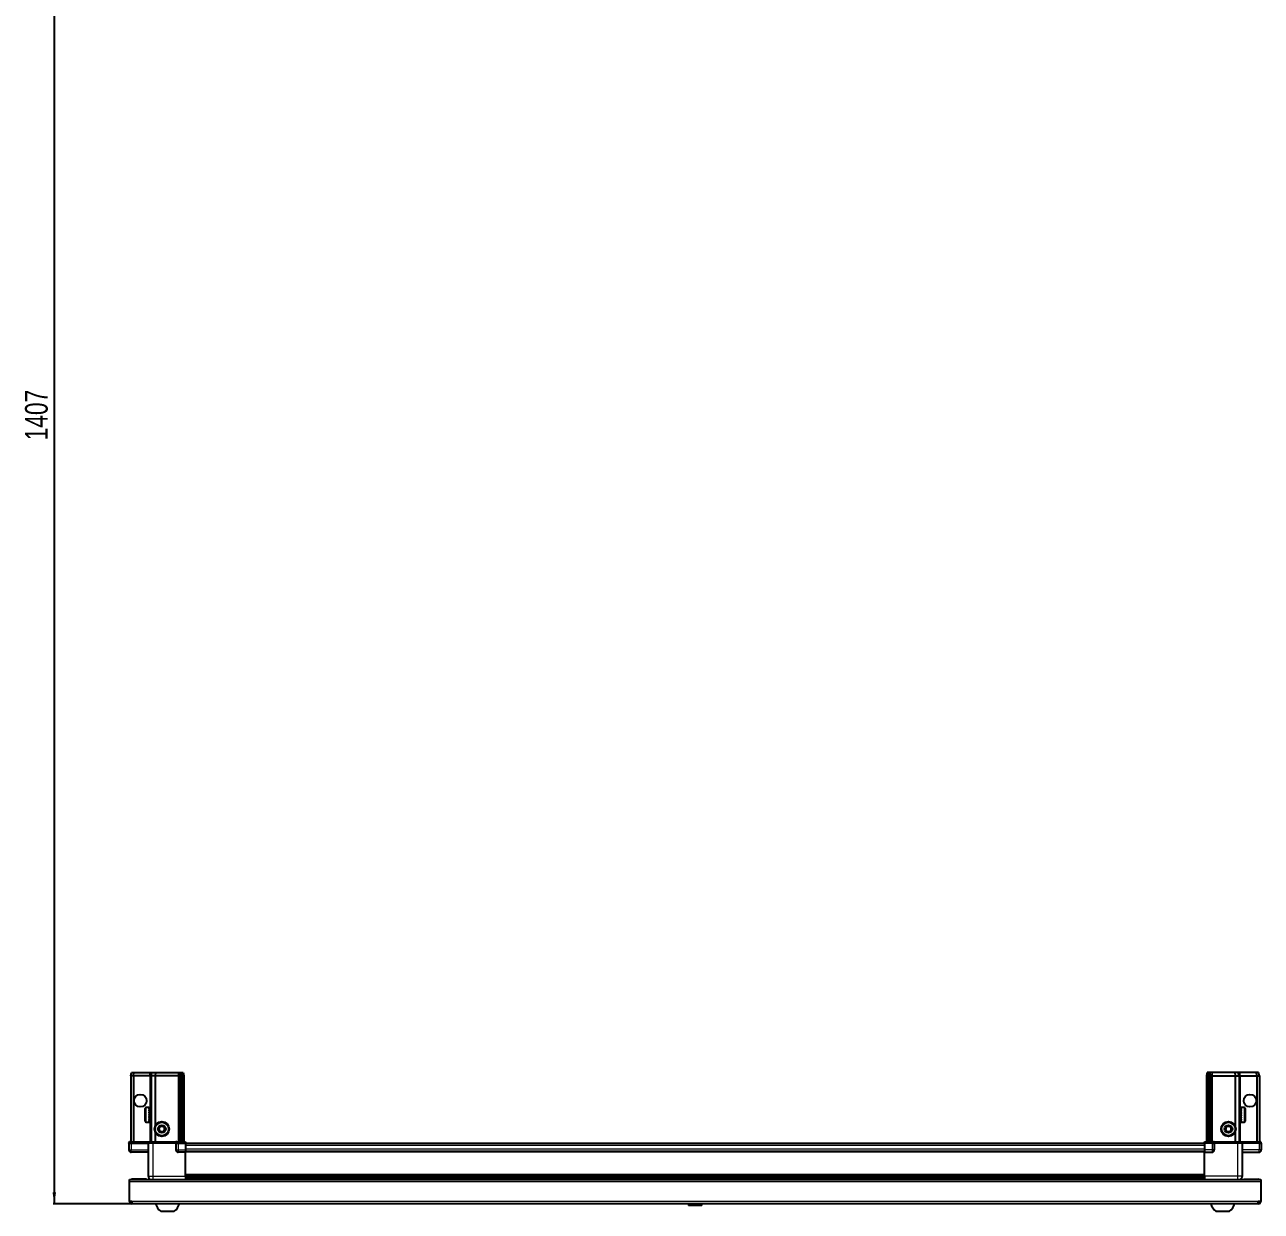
# Model space of a CAD drawing. Header units: millimetres. Extents: x 1415 to 5308, y -619 to 1524.
# Drawn here: x 1479 to 2571, y -619 to 428 of the extents above; entities that cross this region are included whole.
import ezdxf

# ---------------------------------------------------------------- set-up
doc = ezdxf.new("R2010")
doc.units = ezdxf.units.MM
doc.layers.add('FORMAT', color=7, linetype='Continuous')
doc.styles.add('SLDTEXTSTYLE0', font='TXT', dxfattribs={"width": 0.75})
doc.dimstyles.new('SLDDIMSTYLE0', dxfattribs={"dimtxt": 20, "dimasz": 10, "dimexe": 0, "dimexo": 0.0625, "dimgap": 5, "dimtad": 2, "dimdec": 1, "dimrnd": 1e-09, "dimzin": 12, "dimdsep": 46, "dimtxsty": 'SLDTEXTSTYLE0', "dimsah": 1, "dimcen": 0.09, "dimadec": 0, "dimazin": 3, "dimtfac": 1, "dimtofl": 0, "dimtmove": 0, "dimatfit": 3, "dimfxl": 0, "dimfrac": 2, "dimtolj": 1, "dimtzin": 12, "dimarcsym": 0})

# ---------------------------------------------------------------- blocks, each defined once
blk = doc.blocks.new('_D_8')
at = {"layer": 'FORMAT'}
for p, q in [((2065, 794.5), (1503.8, 794.5)), ((1504.8, 794.5), (1504.8, -612.5)), ((1573.4, -612.5), (1503.8, -612.5))]:
    blk.add_line(p, q, dxfattribs=at)
for points in [[(1504.8, 794.5), (1503.3, 784.5), (1506.4, 784.5)], [(1504.8, -612.5), (1506.4, -602.5), (1503.3, -602.5)]]:
    blk.add_solid(points, dxfattribs=at)
at = {"layer": 'FORMAT', "insert": (1479, 61.5), "char_height": 20, "attachment_point": 1, "rotation": 90, "style": 'SLDTEXTSTYLE0'}
blk.add_mtext('1407', dxfattribs=at)

msp = doc.modelspace()

# ---------------------------------------------------------------- linework, layer by layer
at = {"color": 7, "linetype": 'Continuous', "lineweight": 25}
for p, q in [((1572.32, -499.49), (1573.12, -496.49)), ((1574.82, -499.49), (1572.32, -499.49)), ((1572.32, -499.49), (1572.32, -557.79)), ((1573.12, -496.49), (1574.97, -496.49)), ((1574.82, -499.49), (1574.97, -496.49)), ((1589.32, -499.49), (1574.82, -499.49)), ((1574.82, -499.49), (1574.82, -557.79)), ((1574.97, -496.49), (1589.32, -496.49)), ((1589.32, -496.49), (1591.12, -496.49)), ((1590.32, -499.49), (1589.32, -499.49)), ((1590.32, -499.49), (1591.12, -496.49)), ((1593.82, -499.49), (1590.32, -499.49)), ((1590.32, -499.49), (1590.32, -557.79)), ((1591.12, -496.49), (1594.15, -496.49)), ((1594.15, -496.49), (1593.82, -499.49)), ((1614.32, -499.49), (1593.82, -499.49)), ((1593.82, -499.49), (1593.82, -543.99)), ((1594.15, -496.49), (1614.32, -496.49)), ((1614.32, -496.49), (1616.12, -496.49)), ((1615.32, -499.49), (1614.32, -499.49)), ((1616.12, -496.49), (1615.32, -499.49)), ((1615.32, -499.49), (1615.32, -557.79)), ((1616.32, -499.49), (1615.32, -499.49)), ((1616.12, -496.49), (1616.86, -496.49)), ((1616.86, -496.49), (1616.32, -499.49)), ((1616.32, -499.49), (1616.32, -557.79)), ((1617.82, -499.49), (1616.32, -499.49)), ((1616.86, -496.49), (1617.36, -496.49)), ((1617.36, -496.49), (1617.82, -499.49)), ((1617.36, -496.49), (1618.52, -496.49)), ((1617.82, -499.49), (1617.82, -557.79)), ((1619.32, -499.49), (1617.82, -499.49)), ((1618.52, -496.49), (1619.32, -499.49)), ((1619.32, -499.49), (1619.32, -557.79)), ((2523.12, -496.49), (2522.32, -499.49)), ((2522.32, -499.49), (2523.82, -499.49)), ((2522.32, -499.49), (2522.32, -557.79)), ((2524.28, -496.49), (2523.12, -496.49)), ((2524.28, -496.49), (2523.82, -499.49)), ((2523.82, -499.49), (2525.32, -499.49)), ((2523.82, -499.49), (2523.82, -557.79)), ((2524.78, -496.49), (2524.28, -496.49)), ((2524.78, -496.49), (2525.32, -499.49)), ((2525.52, -496.49), (2524.78, -496.49)), ((2525.32, -499.49), (2526.32, -499.49)), ((2525.32, -499.49), (2525.32, -557.79)), ((2525.52, -496.49), (2526.32, -499.49)), ((2527.32, -496.49), (2525.52, -496.49)), ((2526.32, -499.49), (2526.32, -557.79)), ((2526.32, -499.49), (2527.32, -499.49)), ((2547.49, -496.49), (2527.32, -496.49)), ((2527.32, -499.49), (2547.82, -499.49)), ((2547.49, -496.49), (2547.82, -499.49)), ((2550.52, -496.49), (2547.49, -496.49)), ((2547.82, -499.49), (2547.82, -543.99)), ((2547.82, -499.49), (2551.32, -499.49)), ((2551.32, -499.49), (2550.52, -496.49)), ((2552.32, -496.49), (2550.52, -496.49)), ((2551.32, -499.49), (2551.32, -557.79)), ((2551.32, -499.49), (2552.32, -499.49)), ((2566.67, -496.49), (2552.32, -496.49)), ((2552.32, -499.49), (2566.82, -499.49)), ((2566.82, -499.49), (2566.67, -496.49)), ((2568.52, -496.49), (2566.67, -496.49)), ((2566.82, -499.49), (2569.32, -499.49)), ((2566.82, -499.49), (2566.82, -557.79)), ((2569.32, -499.49), (2568.52, -496.49)), ((2569.32, -499.49), (2569.32, -557.79)), ((1585.12, -539.69), (1585.12, -528.29)), ((1588.32, -527.49), (1585.92, -527.49)), ((1588.32, -527.49), (1588.32, -527.49)), ((1588.32, -527.49), (1588.82, -527.49)), ((1588.32, -527.68), (1588.82, -527.68)), ((1588.32, -527.68), (1588.32, -527.9)), ((1588.32, -527.9), (1588.82, -527.9)), ((1588.32, -528.47), (1588.82, -528.47)), ((1588.32, -528.47), (1588.32, -528.9)), ((1588.32, -528.9), (1588.82, -528.9)), ((1588.32, -529.81), (1588.82, -529.81)), ((1588.32, -529.81), (1588.32, -530.4)), ((1588.32, -530.4), (1588.82, -530.4)), ((1588.32, -531.55), (1588.82, -531.55)), ((1588.32, -531.55), (1588.32, -532.25)), ((1588.32, -532.25), (1588.82, -532.25)), ((1588.32, -533.53), (1588.82, -533.53)), ((1588.32, -533.53), (1588.32, -534.27)), ((1588.32, -533.68), (1588.82, -533.68)), ((1588.32, -534.18), (1588.82, -534.18)), ((1588.32, -534.27), (1588.82, -534.27)), ((1588.82, -527.68), (1588.82, -527.49)), ((1588.82, -527.9), (1588.82, -527.68)), ((1588.82, -528.47), (1588.82, -527.9)), ((1588.82, -528.9), (1588.82, -528.47)), ((1588.82, -529.81), (1588.82, -528.9)), ((1588.92, -529.59), (1588.82, -529.59)), ((1588.82, -530.4), (1588.82, -529.81)), ((1588.82, -531.55), (1588.82, -530.4)), ((1588.82, -532.25), (1588.82, -531.55)), ((1588.82, -533.53), (1588.82, -532.25)), ((1588.82, -533.68), (1588.82, -533.53)), ((1588.82, -534.27), (1588.82, -534.18)), ((1588.82, -535.56), (1588.82, -534.27)), ((1588.92, -538.39), (1588.92, -529.59)), ((1590.32, -529.99), (1589.32, -529.99)), ((2552.32, -529.99), (2551.32, -529.99)), ((2552.82, -529.59), (2552.72, -529.59)), ((2552.72, -529.59), (2552.72, -538.39)), ((2555.72, -527.49), (2552.82, -527.49)), ((2553.32, -527.49), (2552.82, -527.49)), ((2552.82, -527.49), (2552.82, -527.53)), ((2552.82, -527.53), (2552.82, -527.82)), ((2553.32, -527.53), (2552.82, -527.53)), ((2553.32, -527.82), (2552.82, -527.82)), ((2552.82, -527.82), (2552.82, -528.09)), ((2553.32, -528.09), (2552.82, -528.09)), ((2552.82, -528.09), (2552.82, -528.76)), ((2553.32, -528.76), (2552.82, -528.76)), ((2552.82, -528.76), (2552.82, -529.23)), ((2552.82, -529.23), (2552.82, -530.21)), ((2553.32, -529.23), (2552.82, -529.23)), ((2553.32, -530.21), (2552.82, -530.21)), ((2552.82, -530.21), (2552.82, -530.83)), ((2552.82, -530.83), (2552.82, -532.03)), ((2553.32, -530.83), (2552.82, -530.83)), ((2553.32, -532.03), (2552.82, -532.03)), ((2552.82, -532.03), (2552.82, -532.66)), ((2553.32, -532.66), (2552.82, -532.66)), ((2552.82, -532.74), (2552.82, -534.04)), ((2553.32, -532.74), (2552.82, -532.74)), ((2553.32, -534.04), (2552.82, -534.04)), ((2553.32, -534.52), (2552.82, -534.52)), ((2552.82, -534.52), (2552.82, -534.77)), ((2552.82, -534.77), (2552.82, -536.04)), ((2553.32, -534.77), (2552.82, -534.77)), ((2553.32, -527.53), (2553.32, -527.49)), ((2553.32, -528.09), (2553.32, -527.82)), ((2553.32, -529.23), (2553.32, -528.76)), ((2553.32, -530.83), (2553.32, -530.21)), ((2553.32, -532.74), (2553.32, -532.03)), ((2553.32, -534.77), (2553.32, -534.04)), ((2556.52, -528.29), (2556.52, -539.69)), ((1585.92, -540.49), (1588.32, -540.49)), ((1588.32, -535.56), (1588.82, -535.56)), ((1588.32, -535.56), (1588.32, -536.26)), ((1588.32, -536.26), (1588.82, -536.26)), ((1588.32, -537.43), (1588.82, -537.43)), ((1588.32, -537.43), (1588.32, -538.03)), ((1588.32, -538.03), (1588.82, -538.03)), ((1588.32, -538.97), (1588.82, -538.97)), ((1588.32, -538.97), (1588.32, -539.41)), ((1588.32, -539.41), (1588.82, -539.41)), ((1588.32, -540.01), (1588.82, -540.01)), ((1588.32, -540.01), (1588.32, -540.25)), ((1588.32, -540.25), (1588.82, -540.25)), ((1588.32, -540.47), (1588.82, -540.47)), ((1588.32, -540.47), (1588.32, -540.49)), ((1588.32, -540.48), (1588.82, -540.48)), ((1588.82, -536.26), (1588.82, -535.56)), ((1588.82, -537.43), (1588.82, -536.26)), ((1588.82, -538.03), (1588.82, -537.43)), ((1588.82, -538.97), (1588.82, -538.03)), ((1588.82, -538.39), (1588.92, -538.39)), ((1588.82, -539.41), (1588.82, -538.97)), ((1588.82, -540.01), (1588.82, -539.41)), ((1588.82, -540.25), (1588.82, -540.01)), ((1588.82, -540.47), (1588.82, -540.25)), ((1588.82, -540.48), (1588.82, -540.47)), ((1589.32, -537.99), (1590.32, -537.99)), ((2551.32, -537.99), (2552.32, -537.99)), ((2552.72, -538.39), (2552.82, -538.39)), ((2553.32, -536.04), (2552.82, -536.04)), ((2552.82, -536.04), (2552.82, -536.73)), ((2552.82, -536.73), (2552.82, -537.85)), ((2553.32, -536.73), (2552.82, -536.73)), ((2553.32, -537.85), (2552.82, -537.85)), ((2552.82, -537.85), (2552.82, -538.42)), ((2552.82, -538.42), (2552.82, -539.27)), ((2553.32, -538.42), (2552.82, -538.42)), ((2553.32, -539.27), (2552.82, -539.27)), ((2552.82, -539.27), (2552.82, -539.67)), ((2552.82, -539.67), (2552.82, -540.18)), ((2553.32, -539.67), (2552.82, -539.67)), ((2553.32, -540.18), (2552.82, -540.18)), ((2552.82, -540.18), (2552.82, -540.37)), ((2552.82, -540.37), (2552.82, -540.49)), ((2553.32, -540.37), (2552.82, -540.37)), ((2552.82, -540.49), (2555.72, -540.49)), ((2553.32, -536.73), (2553.32, -536.04)), ((2553.32, -538.42), (2553.32, -537.85)), ((2553.32, -539.67), (2553.32, -539.27)), ((2553.32, -540.37), (2553.32, -540.18)), ((1593.82, -548.99), (1593.82, -557.79)), ((2547.82, -548.99), (2547.82, -557.79)), ((1571.32, -557.79), (1570.82, -558.65)), ((1570.82, -558.99), (1570.82, -558.65)), ((1570.82, -558.99), (1572.82, -558.99)), ((1570.82, -558.99), (1570.82, -564.99)), ((1572.82, -557.79), (1571.32, -557.79)), ((1572.82, -557.79), (1587.62, -557.79)), ((1587.62, -558.99), (1572.82, -558.99)), ((1572.82, -558.99), (1587.62, -558.99)), ((1587.82, -566.99), (1572.82, -566.99)), ((1587.62, -557.79), (1587.82, -557.79)), ((1587.82, -558.99), (1587.62, -558.99)), ((1587.82, -558.99), (1587.82, -557.79)), ((1587.82, -557.79), (1591.82, -557.79)), ((1591.82, -558.99), (1587.82, -558.99)), ((1587.82, -558.99), (1587.82, -587.99)), ((1591.82, -557.79), (1612.12, -557.79)), ((1612.12, -558.99), (1591.82, -558.99)), ((1612.12, -557.79), (1612.32, -557.79)), ((1612.32, -558.99), (1612.12, -558.99)), ((1612.32, -558.99), (1612.32, -557.79)), ((1613, -557.79), (1612.32, -557.79)), ((1612.32, -558.99), (1614.32, -558.99)), ((1612.32, -558.99), (1612.32, -564.99)), ((1613, -557.79), (1620.82, -557.79)), ((1620.82, -558.65), (1614.32, -558.65)), ((1620.82, -558.99), (1614.32, -558.99)), ((1614.32, -558.99), (1620.82, -558.99)), ((1620.82, -566.99), (1614.32, -566.99)), ((1620.82, -557.79), (1620.82, -558.65)), ((1620.82, -558.65), (1620.82, -558.65)), ((1620.82, -558.99), (1620.82, -558.65)), ((1620.82, -558.99), (1620.82, -558.99)), ((1620.82, -558.99), (1620.82, -564.99)), ((2520.82, -559.14), (1620.82, -559.14)), ((1620.82, -564.99), (1620.82, -566.99)), ((2520.82, -566.34), (1620.82, -566.34)), ((1620.82, -587.99), (1620.82, -566.99)), ((2520.82, -558.65), (2520.82, -557.79)), ((2520.82, -557.79), (2528.64, -557.79)), ((2527.32, -558.65), (2520.82, -558.65)), ((2520.82, -558.99), (2520.82, -558.65)), ((2527.32, -558.99), (2520.82, -558.99)), ((2520.82, -558.99), (2520.82, -564.99)), ((2520.82, -564.99), (2520.82, -566.99)), ((2520.82, -566.99), (2527.32, -566.99)), ((2520.82, -587.99), (2520.82, -566.99)), ((2527.32, -558.99), (2529.32, -558.99)), ((2529.32, -558.99), (2527.32, -558.99)), ((2529.32, -557.79), (2528.64, -557.79)), ((2529.32, -558.99), (2529.32, -557.79)), ((2529.32, -557.79), (2529.52, -557.79)), ((2529.52, -558.99), (2529.32, -558.99)), ((2529.32, -558.99), (2529.32, -564.99)), ((2529.52, -557.79), (2549.82, -557.79)), ((2549.82, -558.99), (2529.52, -558.99)), ((2549.82, -557.79), (2553.82, -557.79)), ((2553.82, -558.99), (2549.82, -558.99)), ((2553.82, -558.99), (2553.82, -557.79)), ((2553.82, -557.79), (2554.02, -557.79)), ((2554.02, -558.99), (2553.82, -558.99)), ((2553.82, -558.99), (2553.82, -587.99)), ((2553.82, -566.99), (2568.82, -566.99)), ((2554.02, -557.79), (2568.82, -557.79)), ((2568.82, -558.99), (2554.02, -558.99)), ((2570.32, -557.79), (2568.82, -557.79)), ((2568.82, -558.99), (2570.82, -558.99)), ((2570.82, -558.65), (2570.32, -557.79)), ((2570.82, -558.65), (2570.32, -557.79)), ((2570.82, -558.99), (2570.82, -558.65)), ((2570.82, -558.99), (2570.82, -558.65)), ((2570.82, -558.99), (2570.82, -558.99)), ((2570.82, -558.99), (2570.82, -564.99)), ((1620.82, -589.01), (2520.82, -589.01)), ((1620.82, -589.04), (2520.82, -589.04)), ((1571.32, -593.09), (1571.32, -590.99)), ((1571.32, -590.99), (2570.32, -590.99)), ((1571.32, -610.39), (1571.32, -593.09)), ((1586.32, -590.89), (1573.42, -590.89)), ((1586.32, -590.89), (1586.32, -590.99)), ((1644.7, -590.84), (1620.82, -590.84)), ((1639.32, -590.99), (1639.32, -590.84)), ((1639.36, -590.99), (1639.36, -590.84)), ((1639.63, -590.99), (1639.63, -590.84)), ((1639.89, -590.99), (1639.89, -590.84)), ((1640.54, -590.99), (1640.54, -590.84)), ((1641.01, -590.99), (1641.01, -590.84)), ((1641.97, -590.99), (1641.97, -590.84)), ((1642.59, -590.99), (1642.59, -590.84)), ((1643.78, -590.99), (1643.78, -590.84)), ((1644.44, -590.99), (1644.44, -590.84)), ((1644.49, -590.99), (1644.49, -590.84)), ((1645.79, -590.84), (1644.7, -590.84)), ((1645.79, -590.99), (1645.79, -590.84)), ((1645.79, -590.84), (1645.79, -590.84)), ((1646.52, -590.84), (1645.79, -590.84)), ((1645.8, -590.99), (1645.8, -590.84)), ((1646.3, -590.99), (1646.3, -590.84)), ((1646.52, -590.99), (1646.52, -590.84)), ((1646.94, -590.84), (1646.52, -590.84)), ((1646.52, -590.84), (1646.52, -590.84)), ((2494.7, -590.84), (1646.94, -590.84)), ((1647.8, -590.99), (1647.8, -590.84)), ((1648.49, -590.99), (1648.49, -590.84)), ((1649.61, -590.99), (1649.61, -590.84)), ((1650.19, -590.99), (1650.19, -590.84)), ((1651.06, -590.99), (1651.06, -590.84)), ((1651.46, -590.99), (1651.46, -590.84)), ((1651.99, -590.99), (1651.99, -590.84)), ((1652.18, -590.99), (1652.18, -590.84)), ((1652.32, -590.99), (1652.32, -590.84)), ((2489.32, -590.99), (2489.32, -590.84)), ((2489.49, -590.99), (2489.49, -590.84)), ((2489.7, -590.99), (2489.7, -590.84)), ((2490.26, -590.99), (2490.26, -590.84)), ((2490.68, -590.99), (2490.68, -590.84)), ((2491.58, -590.99), (2491.58, -590.84)), ((2492.16, -590.99), (2492.16, -590.84)), ((2493.31, -590.99), (2493.31, -590.84)), ((2494, -590.99), (2494, -590.84)), ((2495.28, -590.84), (2494.7, -590.84)), ((2495.28, -590.99), (2495.28, -590.84)), ((2495.29, -590.84), (2495.28, -590.84)), ((2496.02, -590.84), (2495.29, -590.84)), ((2495.46, -590.99), (2495.46, -590.84)), ((2495.96, -590.99), (2495.96, -590.84)), ((2496.02, -590.99), (2496.02, -590.84)), ((2496.94, -590.84), (2496.02, -590.84)), ((2496.02, -590.84), (2496.02, -590.84)), ((2520.82, -590.84), (2496.94, -590.84)), ((2497.31, -590.99), (2497.31, -590.84)), ((2498.02, -590.99), (2498.02, -590.84)), ((2499.19, -590.99), (2499.19, -590.84)), ((2499.8, -590.99), (2499.8, -590.84)), ((2500.75, -590.99), (2500.75, -590.84)), ((2501.19, -590.99), (2501.19, -590.84)), ((2501.82, -590.99), (2501.82, -590.84)), ((2502.06, -590.99), (2502.06, -590.84)), ((2502.3, -590.99), (2502.3, -590.84)), ((2502.32, -590.99), (2502.32, -590.84)), ((2555.32, -590.89), (2555.32, -590.99)), ((2555.32, -590.89), (2568.22, -590.89)), ((2570.32, -590.99), (2570.32, -593.09)), ((2570.32, -593.09), (2570.32, -610.39)), ((1573.42, -610.39), (1571.32, -610.39)), ((1573.42, -610.39), (1573.42, -612.49)), ((2570.32, -610.39), (2568.22, -610.39)), ((2568.22, -612.49), (2568.22, -610.39)), ((2568.22, -612.49), (1573.42, -612.49)), ((1598.82, -619.09), (1610.82, -619.09)), ((2066.02, -612.49), (2065.03, -613.47)), ((2065.03, -613.47), (2065.03, -613.99)), ((2076.6, -613.47), (2065.03, -613.47)), ((2076.6, -613.99), (2065.03, -613.99)), ((2076.6, -613.47), (2075.62, -612.49)), ((2076.6, -613.99), (2076.6, -613.47)), ((2530.82, -619.09), (2542.82, -619.09))]:
    msp.add_line(p, q, dxfattribs=at)
at = {"color": 8, "linetype": 'Continuous', "lineweight": 18}
for p, q in [((1589.32, -499.49), (1589.32, -496.49)), ((1589.32, -499.49), (1589.32, -529.99)), ((1614.32, -496.49), (1614.32, -499.49)), ((1614.32, -499.49), (1614.32, -557.79)), ((2527.32, -496.49), (2527.32, -499.49)), ((2527.32, -499.49), (2527.32, -557.79)), ((2552.32, -499.49), (2552.32, -496.49)), ((2552.32, -499.49), (2552.32, -529.99)), ((1585.92, -540.49), (1585.92, -527.49)), ((1589.32, -537.99), (1589.32, -529.99)), ((2552.32, -529.99), (2552.32, -537.99)), ((2555.72, -527.49), (2555.72, -540.49)), ((1589.32, -537.99), (1589.32, -557.79)), ((2552.32, -537.99), (2552.32, -557.79)), ((1570.82, -564.99), (1572.82, -564.99)), ((1572.82, -558.99), (1572.82, -557.79)), ((1572.82, -558.99), (1572.82, -564.99)), ((1572.82, -564.99), (1587.82, -564.99)), ((1572.82, -566.99), (1572.82, -564.99)), ((1587.62, -558.99), (1587.62, -557.79)), ((1591.82, -558.99), (1591.82, -557.79)), ((1591.82, -558.99), (1591.82, -587.99)), ((1612.12, -558.99), (1612.12, -557.79)), ((1612.32, -564.99), (1614.32, -564.99)), ((1614.32, -558.99), (1614.32, -558.65)), ((1614.32, -558.99), (1614.32, -564.99)), ((1614.32, -564.99), (1620.82, -564.99)), ((1614.32, -564.99), (1614.32, -566.99)), ((1620.82, -558.99), (1620.82, -558.65)), ((2520.82, -561.14), (1620.82, -561.14)), ((2520.82, -564.34), (1620.82, -564.34)), ((2520.82, -566.99), (1620.82, -566.99)), ((2527.32, -564.99), (2520.82, -564.99)), ((2527.32, -558.99), (2527.32, -558.65)), ((2527.32, -558.99), (2527.32, -564.99)), ((2529.32, -564.99), (2527.32, -564.99)), ((2527.32, -564.99), (2527.32, -566.99)), ((2529.52, -557.79), (2529.52, -558.99)), ((2549.82, -558.99), (2549.82, -557.79)), ((2549.82, -558.99), (2549.82, -587.99)), ((2568.82, -564.99), (2553.82, -564.99)), ((2554.02, -557.79), (2554.02, -558.99)), ((2568.82, -558.99), (2568.82, -557.79)), ((2568.82, -558.99), (2568.82, -564.99)), ((2570.82, -564.99), (2568.82, -564.99)), ((2568.82, -566.99), (2568.82, -564.99)), ((1591.82, -587.99), (1620.82, -587.99)), ((1620.82, -586.39), (2520.82, -586.39)), ((2520.82, -587.8), (1620.82, -587.8)), ((2549.82, -587.99), (2520.82, -587.99)), ((2570.32, -593.09), (1571.32, -593.09)), ((1573.42, -590.99), (1573.42, -590.89)), ((1620.82, -590.25), (2520.82, -590.25)), ((2568.22, -590.99), (2568.22, -590.89)), ((2568.22, -610.39), (1573.42, -610.39))]:
    msp.add_line(p, q, dxfattribs=at)
at = {"color": 7, "linetype": 'Continuous', "lineweight": 25, "flags": 128}
for points in [[(1573.42, -590.89), (1573.01, -590.93), (1572.78, -590.99)], [(2568.86, -590.99), (2568.63, -590.93), (2568.22, -590.89)]]:
    msp.add_lwpolyline(points, dxfattribs=at)
at = {"color": 7, "linetype": 'Continuous', "lineweight": 25}
for centre, radius in [((1580.82, -521.49), 5.5), ((2560.82, -521.49), 5.5), ((1599.82, -546.49), 6.5), ((1599.82, -546.49), 3.46), ((2541.82, -546.49), 6.5), ((2541.82, -546.49), 3.46)]:
    msp.add_circle(centre, radius, dxfattribs=at)
at = {"color": 8, "linetype": 'Continuous', "lineweight": 18}
for centre in [(1599.82, -546.49), (2541.82, -546.49)]:
    msp.add_circle(centre, 5.7, dxfattribs=at)
at = {"color": 7, "linetype": 'Continuous', "lineweight": 25}
for centre, radius, start, end in [((1585.92, -528.29), 0.8, 90, 180), ((1589.32, -529.59), 0.4, 180, 270), ((2552.32, -529.59), 0.4, 270, 360), ((2555.72, -528.29), 0.8, 0, 90), ((1585.92, -539.69), 0.8, 180, 270), ((1589.32, -538.39), 0.4, 90, 180), ((1599.82, -546.49), 2.5, 147.37605, 207.37605), ((1599.82, -546.49), 2.5, 87.37605, 147.37605), ((1599.82, -546.49), 2.5, 27.37605, 87.37605), ((1599.82, -546.49), 2.5, 327.37605, 27.37605), ((2541.82, -546.49), 2.5, 134.67671, 194.67671), ((2541.82, -546.49), 2.5, 74.67671, 134.67671), ((2541.82, -546.49), 2.5, 14.67671, 74.67671), ((2541.82, -546.49), 2.5, 314.67671, 14.67671), ((2552.32, -538.39), 0.4, 0, 90), ((2555.72, -539.69), 0.8, 270, 0), ((1599.82, -546.49), 2.5, 207.37605, 267.37605), ((1599.82, -546.49), 2.5, 267.37605, 327.37605), ((2541.82, -546.49), 2.5, 194.67671, 254.67671), ((2541.82, -546.49), 2.5, 254.67671, 314.67671), ((1572.82, -564.99), 2, 180, 270), ((1614.32, -564.99), 2, 180, 270), ((2527.32, -564.99), 2, 270, 0), ((2568.82, -564.99), 2, 270, 0), ((1573.42, -610.39), 2.1, 180, 270), ((1573.42, -610.39), 0.6, 180, 270), ((2568.22, -610.39), 0.6, 270, 0), ((2568.22, -610.39), 2.1, 270, 0), ((1605.84, -609.46), 11.91, 194.70035, 233.8734), ((1603.8, -609.46), 11.91, 306.1266, 345.29965), ((2537.84, -609.46), 11.91, 194.70035, 233.8734), ((2535.8, -609.46), 11.91, 306.1266, 345.29965)]:
    msp.add_arc(centre, radius, start, end, dxfattribs=at)
for centre, start_param, end_param in [((1614.32, -555.19), 2.4188584, 3.1415927), ((2527.32, -555.19), 3.1415927, 3.8643269)]:
    msp.add_ellipse(centre, major_axis=(0, 3.46), ratio=0.5773503, start_param=start_param, end_param=end_param, dxfattribs=at)
for points, knots in [([(1596.94, -546.35), (1597.21, -545.92), (1597.73, -545.11), (1598.25, -544.3), (1598.49, -543.92)], [0, 0, 0, 0, 0.5346859, 1, 1, 1, 1]), ([(1598.49, -543.92), (1599.01, -543.95), (1599.97, -543.99), (1600.93, -544.03), (1601.38, -544.06)], [0, 0, 0, 0, 0.5346859, 1, 1, 1, 1]), ([(1601.38, -544.06), (1601.53, -544.36), (1601.91, -545.09), (1602.37, -545.98), (1602.65, -546.51), (1602.7, -546.62)], [0, 0, 0, 0, 0.3629006, 0.8668753, 1, 1, 1, 1]), ([(2539.04, -545.72), (2539.4, -545.36), (2540.09, -544.68), (2540.77, -544.01), (2541.09, -543.69)], [0, 0, 0, 0, 0.5346859, 1, 1, 1, 1]), ([(2539.77, -548.52), (2539.68, -548.18), (2539.47, -547.39), (2539.22, -546.42), (2539.07, -545.84), (2539.04, -545.72)], [0, 0, 0, 0, 0.36290056, 0.86687533, 1, 1, 1, 1]), ([(2541.09, -543.69), (2541.59, -543.83), (2542.52, -544.09), (2543.44, -544.34), (2543.87, -544.46)], [0, 0, 0, 0, 0.5346859, 1, 1, 1, 1]), ([(2543.87, -544.46), (2543.9, -544.58), (2544.06, -545.16), (2544.31, -546.12), (2544.52, -546.92), (2544.6, -547.25)], [0, 0, 0, 0, 0.1331247, 0.6370994, 1, 1, 1, 1]), ([(1598.26, -548.92), (1598.21, -548.81), (1597.93, -548.28), (1597.47, -547.39), (1597.09, -546.66), (1596.94, -546.35)], [0, 0, 0, 0, 0.1331247, 0.6370994, 1, 1, 1, 1]), ([(1601.15, -549.05), (1600.63, -549.03), (1599.67, -548.98), (1598.71, -548.94), (1598.26, -548.92)], [0, 0, 0, 0, 0.53468586, 1, 1, 1, 1]), ([(1602.7, -546.62), (1602.43, -547.05), (1601.91, -547.87), (1601.39, -548.67), (1601.15, -549.05)], [0, 0, 0, 0, 0.5346859, 1, 1, 1, 1]), ([(2542.55, -549.28), (2542.05, -549.14), (2541.12, -548.89), (2540.2, -548.63), (2539.77, -548.52)], [0, 0, 0, 0, 0.5346859, 1, 1, 1, 1]), ([(2544.6, -547.25), (2544.24, -547.61), (2543.55, -548.29), (2542.87, -548.97), (2542.55, -549.28)], [0, 0, 0, 0, 0.53468586, 1, 1, 1, 1]), ([(1587.82, -587.99), (1587.87, -588.43), (1587.94, -589.1), (1588.37, -589.92), (1588.83, -590.47), (1589.23, -590.83), (1589.5, -590.96), (1589.54, -590.99)], [0, 0, 0, 0, 0.3630185, 0.5584377, 0.7580039, 0.9575702, 1, 1, 1, 1]), ([(1620.82, -587.99), (1620.82, -588.38), (1620.82, -589.17), (1620.82, -590.19), (1620.82, -590.82), (1620.82, -590.98), (1620.82, -590.99)], [0, 0, 0, 0, 0.3255201, 0.6510403, 0.9765604, 1, 1, 1, 1]), ([(2520.82, -587.99), (2520.82, -588.38), (2520.82, -589.17), (2520.82, -590.19), (2520.82, -590.82), (2520.82, -590.98), (2520.82, -590.99)], [0, 0, 0, 0, 0.3255201, 0.6510403, 0.9765604, 1, 1, 1, 1]), ([(2553.82, -587.99), (2553.77, -588.43), (2553.7, -589.1), (2553.27, -589.92), (2552.81, -590.47), (2552.41, -590.83), (2552.14, -590.96), (2552.1, -590.99)], [0, 0, 0, 0, 0.3630185, 0.5584377, 0.7580039, 0.9575702, 1, 1, 1, 1])]:
    msp.add_open_spline(points, degree=3, knots=knots, dxfattribs=at)
at = {"color": 8, "linetype": 'Continuous', "lineweight": 18}
for points in [[(1587.82, -587.99), (1587.88, -587.99), (1588, -587.99), (1588.93, -587.99), (1590.25, -587.99), (1591.3, -587.99), (1591.82, -587.99)], [(2553.82, -587.99), (2553.76, -587.99), (2553.64, -587.99), (2552.71, -587.99), (2551.39, -587.99), (2550.34, -587.99), (2549.82, -587.99)]]:
    msp.add_open_spline(points, degree=3, dxfattribs=at)
for points in [[(1591.82, -587.99), (1591.82, -588.43), (1591.82, -589.1), (1591.82, -589.92), (1591.82, -590.47), (1591.82, -590.83), (1591.82, -590.96), (1591.82, -590.99)], [(2549.82, -587.99), (2549.82, -588.43), (2549.82, -589.1), (2549.82, -589.92), (2549.82, -590.47), (2549.82, -590.83), (2549.82, -590.96), (2549.82, -590.99)]]:
    msp.add_open_spline(points, degree=3, knots=[0, 0, 0, 0, 0.36301846, 0.55843766, 0.75800394, 0.95757021, 1, 1, 1, 1], dxfattribs=at)

# ---------------------------------------------------------------- dimensions: what is measured, and where the dimension line sits
at = {"layer": 'FORMAT'}
dim = msp.add_linear_dim(base=(1504.82, -612.49), p1=(2065.03, 794.51), p2=(1573.42, -612.49), angle=90, dimstyle='SLDDIMSTYLE0', dxfattribs=at)
dim.commit()
dim.dimension.update_dxf_attribs({"geometry": '_D_8', "text_midpoint": (1504.82, 91.01), "dimtype": 160})

doc.saveas('drawing.dxf')
